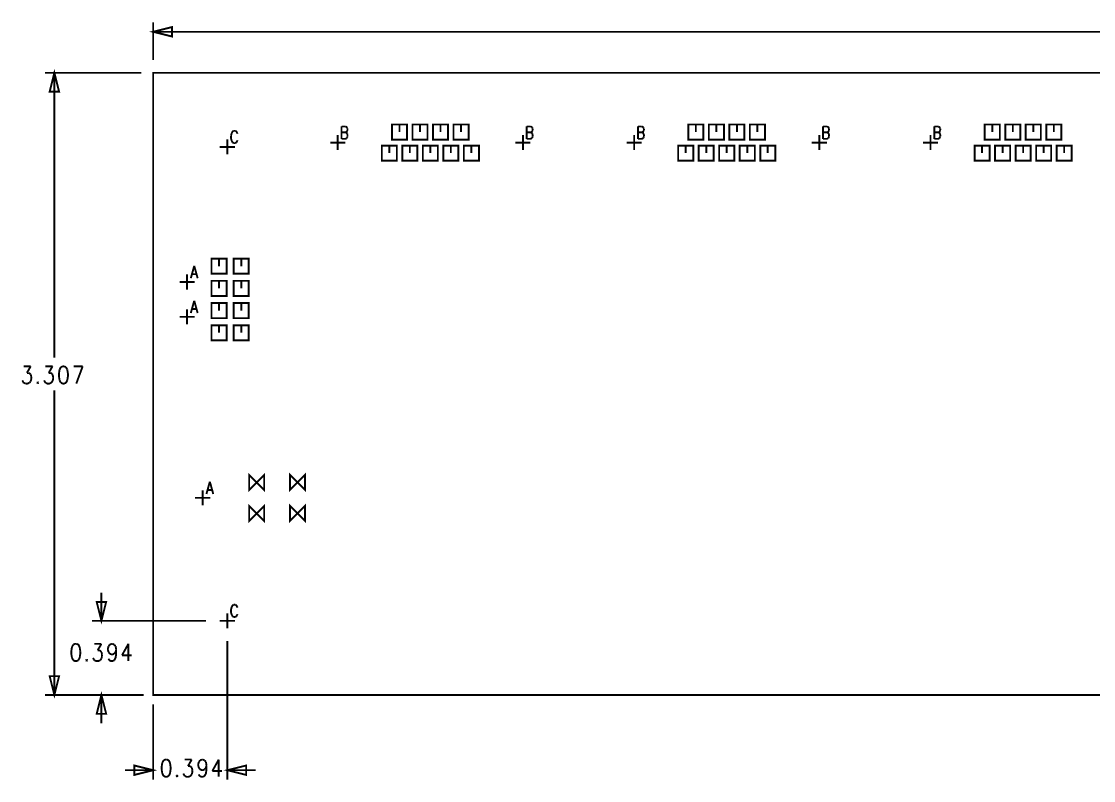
# Model space of a CAD drawing. Extents: x 7.3 to 19.8, y 4.7 to 11.6.
# Drawn here: x 7.3 to 13, y 7.54 to 11.58 of the extents above; entities that cross this region are included whole.
import ezdxf

# ---------------------------------------------------------------- set-up
doc = ezdxf.new("R2010")
doc.units = 0
doc.layers.add('DD_PHO', color=6, linetype='CONTINUOUS')

msp = doc.modelspace()

# ---------------------------------------------------------------- linework, layer by layer
at = {"layer": 'DD_PHO'}
for points, const_width in [([(8, 11.375), (8, 11.575)], 0.01), ([(8, 11.525), (8.1, 11.55), (8.1, 11.5), (8, 11.525)], 0.01), ([(8, 11.525), (13.66243, 11.525)], 0.01), ([(7.937, 11.307), (7.425, 11.307)], 0.01), ([(7.475, 11.307), (7.5, 11.207), (7.45, 11.207), (7.475, 11.307)], 0.01), ([(7.475, 11.307), (7.475, 9.7925)], 0.01), ([(7.987, 11.307), (7.98702, 11.307)], 0.001), ([(8, 8), (19.811, 8), (19.811, 11.307), (8, 11.307), (8, 8)], 0.01), ([(8, 11.325), (8.00002, 11.325)], 0.001), ([(8.42763, 10.99862), (8.42309, 10.9955), (8.41854, 10.98925)], 0.01), ([(8.43672, 10.99862), (8.42763, 10.99862)], 0.01), ([(8.44581, 10.98925), (8.44127, 10.9955), (8.43672, 10.99862)], 0.01), ([(9.001, 11.02162), (9.001, 10.956)], 0.01), ([(9.001, 11.02162), (9.02145, 11.02162)], 0.01), ([(9.02145, 11.02162), (9.02827, 11.0185), (9.03054, 11.01537)], 0.01), ([(9.03054, 10.99662), (9.02827, 10.9935), (9.02145, 10.99037)], 0.01), ([(9.03054, 11.01537), (9.03281, 11.00912)], 0.01), ([(9.03281, 11.00287), (9.03054, 10.99662)], 0.01), ([(9.03281, 11.00912), (9.03281, 11.00287)], 0.01), ([(9.269, 10.952), (9.349, 10.952), (9.349, 11.032), (9.269, 11.032), (9.269, 10.952)], 0.01), ([(9.309, 10.992), (9.309, 11.032)], 0.01), ([(9.378, 10.952), (9.458, 10.952), (9.458, 11.032), (9.378, 11.032), (9.378, 10.952)], 0.01), ([(9.418, 10.992), (9.418, 11.032)], 0.01), ([(9.487, 10.952), (9.567, 10.952), (9.567, 11.032), (9.487, 11.032), (9.487, 10.952)], 0.01), ([(9.527, 10.992), (9.527, 11.032)], 0.01), ([(9.596, 10.952), (9.676, 10.952), (9.676, 11.032), (9.596, 11.032), (9.596, 10.952)], 0.01), ([(9.636, 10.992), (9.636, 11.032)], 0.01), ([(9.985, 11.02162), (9.985, 10.956)], 0.01), ([(9.985, 11.02162), (10.00545, 11.02162)], 0.01), ([(10.00545, 11.02162), (10.01227, 11.0185), (10.01454, 11.01537)], 0.01), ([(10.01454, 10.99662), (10.01227, 10.9935), (10.00545, 10.99037)], 0.01), ([(10.01454, 11.01537), (10.01681, 11.00912)], 0.01), ([(10.01681, 11.00287), (10.01454, 10.99662)], 0.01), ([(10.01681, 11.00912), (10.01681, 11.00287)], 0.01), ([(10.576, 11.02162), (10.576, 10.956)], 0.01), ([(10.576, 11.02162), (10.59645, 11.02162)], 0.01), ([(10.59645, 11.02162), (10.60327, 11.0185), (10.60554, 11.01537)], 0.01), ([(10.60554, 10.99662), (10.60327, 10.9935), (10.59645, 10.99037)], 0.01), ([(10.60554, 11.01537), (10.60781, 11.00912)], 0.01), ([(10.60781, 11.00287), (10.60554, 10.99662)], 0.01), ([(10.60781, 11.00912), (10.60781, 11.00287)], 0.01), ([(10.844, 10.952), (10.924, 10.952), (10.924, 11.032), (10.844, 11.032), (10.844, 10.952)], 0.01), ([(10.884, 10.992), (10.884, 11.032)], 0.01), ([(10.953, 10.952), (11.033, 10.952), (11.033, 11.032), (10.953, 11.032), (10.953, 10.952)], 0.01), ([(10.993, 10.992), (10.993, 11.032)], 0.01), ([(11.062, 10.952), (11.142, 10.952), (11.142, 11.032), (11.062, 11.032), (11.062, 10.952)], 0.01), ([(11.102, 10.992), (11.102, 11.032)], 0.01), ([(11.171, 10.952), (11.251, 10.952), (11.251, 11.032), (11.171, 11.032), (11.171, 10.952)], 0.01), ([(11.211, 10.992), (11.211, 11.032)], 0.01), ([(11.56, 11.02162), (11.56, 10.956)], 0.01), ([(11.56, 11.02162), (11.58045, 11.02162)], 0.01), ([(11.58045, 11.02162), (11.58727, 11.0185), (11.58954, 11.01537)], 0.01), ([(11.58954, 10.99662), (11.58727, 10.9935), (11.58045, 10.99037)], 0.01), ([(11.58954, 11.01537), (11.59181, 11.00912)], 0.01), ([(11.59181, 11.00287), (11.58954, 10.99662)], 0.01), ([(11.59181, 11.00912), (11.59181, 11.00287)], 0.01), ([(12.151, 11.02162), (12.151, 10.956)], 0.01), ([(12.151, 11.02162), (12.17145, 11.02162)], 0.01), ([(12.17145, 11.02162), (12.17827, 11.0185), (12.18054, 11.01537)], 0.01), ([(12.18054, 10.99662), (12.17827, 10.9935), (12.17145, 10.99037)], 0.01), ([(12.18054, 11.01537), (12.18281, 11.00912)], 0.01), ([(12.18281, 11.00287), (12.18054, 10.99662)], 0.01), ([(12.18281, 11.00912), (12.18281, 11.00287)], 0.01), ([(12.419, 10.952), (12.499, 10.952), (12.499, 11.032), (12.419, 11.032), (12.419, 10.952)], 0.01), ([(12.459, 10.992), (12.459, 11.032)], 0.01), ([(12.528, 10.952), (12.608, 10.952), (12.608, 11.032), (12.528, 11.032), (12.528, 10.952)], 0.01), ([(12.568, 10.992), (12.568, 11.032)], 0.01), ([(12.637, 10.952), (12.717, 10.952), (12.717, 11.032), (12.637, 11.032), (12.637, 10.952)], 0.01), ([(12.677, 10.992), (12.677, 11.032)], 0.01), ([(12.746, 10.952), (12.826, 10.952), (12.826, 11.032), (12.746, 11.032), (12.746, 10.952)], 0.01), ([(12.786, 10.992), (12.786, 11.032)], 0.01), ([(8.394, 10.873), (8.394, 10.953)], 0.01), ([(8.41854, 10.98925), (8.41627, 10.983), (8.414, 10.97362)], 0.01), ([(8.414, 10.97362), (8.414, 10.958), (8.41627, 10.94862)], 0.01), ([(8.41627, 10.94862), (8.41854, 10.94237)], 0.01), ([(8.41854, 10.94237), (8.42309, 10.93612)], 0.01), ([(8.42309, 10.93612), (8.42763, 10.933)], 0.01), ([(8.43672, 10.933), (8.44127, 10.93612)], 0.01), ([(8.44127, 10.93612), (8.44581, 10.94237)], 0.01), ([(8.44809, 10.983), (8.44581, 10.98925)], 0.01), ([(8.44581, 10.94237), (8.44809, 10.94862)], 0.01), ([(8.941, 10.936), (9.021, 10.936)], 0.01), ([(8.981, 10.896), (8.981, 10.976)], 0.01), ([(9.001, 10.99037), (9.02145, 10.99037)], 0.01), ([(9.02827, 10.95912), (9.02145, 10.956), (9.001, 10.956)], 0.01), ([(9.02145, 10.99037), (9.02827, 10.98725), (9.03054, 10.98412)], 0.01), ([(9.03054, 10.96225), (9.02827, 10.95912)], 0.01), ([(9.03054, 10.98412), (9.03281, 10.97787)], 0.01), ([(9.03281, 10.9685), (9.03054, 10.96225)], 0.01), ([(9.03281, 10.97787), (9.03281, 10.9685)], 0.01), ([(9.925, 10.936), (10.005, 10.936)], 0.01), ([(9.965, 10.896), (9.965, 10.976)], 0.01), ([(9.985, 10.99037), (10.00545, 10.99037)], 0.01), ([(10.01227, 10.95912), (10.00545, 10.956), (9.985, 10.956)], 0.01), ([(10.00545, 10.99037), (10.01227, 10.98725), (10.01454, 10.98412)], 0.01), ([(10.01454, 10.96225), (10.01227, 10.95912)], 0.01), ([(10.01454, 10.98412), (10.01681, 10.97787)], 0.01), ([(10.01681, 10.9685), (10.01454, 10.96225)], 0.01), ([(10.01681, 10.97787), (10.01681, 10.9685)], 0.01), ([(10.516, 10.936), (10.596, 10.936)], 0.01), ([(10.556, 10.896), (10.556, 10.976)], 0.01), ([(10.576, 10.99037), (10.59645, 10.99037)], 0.01), ([(10.60327, 10.95912), (10.59645, 10.956), (10.576, 10.956)], 0.01), ([(10.59645, 10.99037), (10.60327, 10.98725), (10.60554, 10.98412)], 0.01), ([(10.60554, 10.96225), (10.60327, 10.95912)], 0.01), ([(10.60554, 10.98412), (10.60781, 10.97787)], 0.01), ([(10.60781, 10.9685), (10.60554, 10.96225)], 0.01), ([(10.60781, 10.97787), (10.60781, 10.9685)], 0.01), ([(11.5, 10.936), (11.58, 10.936)], 0.01), ([(11.54, 10.896), (11.54, 10.976)], 0.01), ([(11.56, 10.99037), (11.58045, 10.99037)], 0.01), ([(11.58727, 10.95912), (11.58045, 10.956), (11.56, 10.956)], 0.01), ([(11.58045, 10.99037), (11.58727, 10.98725), (11.58954, 10.98412)], 0.01), ([(11.58954, 10.96225), (11.58727, 10.95912)], 0.01), ([(11.58954, 10.98412), (11.59181, 10.97787)], 0.01), ([(11.59181, 10.9685), (11.58954, 10.96225)], 0.01), ([(11.59181, 10.97787), (11.59181, 10.9685)], 0.01), ([(12.091, 10.936), (12.171, 10.936)], 0.01), ([(12.131, 10.896), (12.131, 10.976)], 0.01), ([(12.151, 10.99037), (12.17145, 10.99037)], 0.01), ([(12.17827, 10.95912), (12.17145, 10.956), (12.151, 10.956)], 0.01), ([(12.17145, 10.99037), (12.17827, 10.98725), (12.18054, 10.98412)], 0.01), ([(12.18054, 10.96225), (12.17827, 10.95912)], 0.01), ([(12.18054, 10.98412), (12.18281, 10.97787)], 0.01), ([(12.18281, 10.9685), (12.18054, 10.96225)], 0.01), ([(12.18281, 10.97787), (12.18281, 10.9685)], 0.01), ([(8.354, 10.913), (8.434, 10.913)], 0.01), ([(8.42763, 10.933), (8.43672, 10.933)], 0.01), ([(9.215, 10.84), (9.295, 10.84), (9.295, 10.92), (9.215, 10.92), (9.215, 10.84)], 0.01), ([(9.255, 10.88), (9.255, 10.92)], 0.01), ([(9.324, 10.84), (9.404, 10.84), (9.404, 10.92), (9.324, 10.92), (9.324, 10.84)], 0.01), ([(9.364, 10.88), (9.364, 10.92)], 0.01), ([(9.433, 10.84), (9.513, 10.84), (9.513, 10.92), (9.433, 10.92), (9.433, 10.84)], 0.01), ([(9.473, 10.88), (9.473, 10.92)], 0.01), ([(9.542, 10.84), (9.622, 10.84), (9.622, 10.92), (9.542, 10.92), (9.542, 10.84)], 0.01), ([(9.582, 10.88), (9.582, 10.92)], 0.01), ([(9.651, 10.84), (9.731, 10.84), (9.731, 10.92), (9.651, 10.92), (9.651, 10.84)], 0.01), ([(9.691, 10.88), (9.691, 10.92)], 0.01), ([(10.79, 10.84), (10.87, 10.84), (10.87, 10.92), (10.79, 10.92), (10.79, 10.84)], 0.01), ([(10.83, 10.88), (10.83, 10.92)], 0.01), ([(10.899, 10.84), (10.979, 10.84), (10.979, 10.92), (10.899, 10.92), (10.899, 10.84)], 0.01), ([(10.939, 10.88), (10.939, 10.92)], 0.01), ([(11.008, 10.84), (11.088, 10.84), (11.088, 10.92), (11.008, 10.92), (11.008, 10.84)], 0.01), ([(11.048, 10.88), (11.048, 10.92)], 0.01), ([(11.117, 10.84), (11.197, 10.84), (11.197, 10.92), (11.117, 10.92), (11.117, 10.84)], 0.01), ([(11.157, 10.88), (11.157, 10.92)], 0.01), ([(11.226, 10.84), (11.306, 10.84), (11.306, 10.92), (11.226, 10.92), (11.226, 10.84)], 0.01), ([(11.266, 10.88), (11.266, 10.92)], 0.01), ([(12.365, 10.84), (12.445, 10.84), (12.445, 10.92), (12.365, 10.92), (12.365, 10.84)], 0.01), ([(12.405, 10.88), (12.405, 10.92)], 0.01), ([(12.474, 10.84), (12.554, 10.84), (12.554, 10.92), (12.474, 10.92), (12.474, 10.84)], 0.01), ([(12.514, 10.88), (12.514, 10.92)], 0.01), ([(12.583, 10.84), (12.663, 10.84), (12.663, 10.92), (12.583, 10.92), (12.583, 10.84)], 0.01), ([(12.623, 10.88), (12.623, 10.92)], 0.01), ([(12.692, 10.84), (12.772, 10.84), (12.772, 10.92), (12.692, 10.92), (12.692, 10.84)], 0.01), ([(12.732, 10.88), (12.732, 10.92)], 0.01), ([(12.801, 10.84), (12.881, 10.84), (12.881, 10.92), (12.801, 10.92), (12.801, 10.84)], 0.01), ([(12.841, 10.88), (12.841, 10.92)], 0.01), ([(8.31, 10.239), (8.39, 10.239), (8.39, 10.319), (8.31, 10.319), (8.31, 10.239)], 0.01), ([(8.35, 10.279), (8.35, 10.319)], 0.01), ([(8.428, 10.239), (8.508, 10.239), (8.508, 10.319), (8.428, 10.319), (8.428, 10.239)], 0.01), ([(8.468, 10.279), (8.468, 10.319)], 0.01), ([(8.21818, 10.28062), (8.2, 10.215)], 0.01), ([(8.21818, 10.28062), (8.23636, 10.215)], 0.01), ([(8.14, 10.195), (8.22, 10.195)], 0.01), ([(8.18, 10.155), (8.18, 10.235)], 0.01), ([(8.20681, 10.23687), (8.22954, 10.23687)], 0.01), ([(8.31, 10.121), (8.39, 10.121), (8.39, 10.201), (8.31, 10.201), (8.31, 10.121)], 0.01), ([(8.35, 10.161), (8.35, 10.201)], 0.01), ([(8.428, 10.121), (8.508, 10.121), (8.508, 10.201), (8.428, 10.201), (8.428, 10.121)], 0.01), ([(8.468, 10.161), (8.468, 10.201)], 0.01), ([(8.21818, 10.09562), (8.2, 10.03)], 0.01), ([(8.21818, 10.09562), (8.23636, 10.03)], 0.01), ([(8.31, 10.003), (8.39, 10.003), (8.39, 10.083), (8.31, 10.083), (8.31, 10.003)], 0.01), ([(8.35, 10.043), (8.35, 10.083)], 0.01), ([(8.428, 10.003), (8.508, 10.003), (8.508, 10.083), (8.428, 10.083), (8.428, 10.003)], 0.01), ([(8.468, 10.043), (8.468, 10.083)], 0.01), ([(8.18, 9.97), (8.18, 10.05)], 0.01), ([(8.20681, 10.05187), (8.22954, 10.05187)], 0.01), ([(8.14, 10.01), (8.22, 10.01)], 0.01), ([(8.31, 9.885), (8.39, 9.885), (8.39, 9.965), (8.31, 9.965), (8.31, 9.885)], 0.01), ([(8.35, 9.925), (8.35, 9.965)], 0.01), ([(8.428, 9.885), (8.508, 9.885), (8.508, 9.965), (8.428, 9.965), (8.428, 9.885)], 0.01), ([(8.468, 9.925), (8.468, 9.965)], 0.01), ([(7.31181, 9.74687), (7.34931, 9.74687)], 0.01), ([(7.34931, 9.74687), (7.32886, 9.71187)], 0.01), ([(7.42772, 9.74687), (7.46522, 9.74687)], 0.01), ([(7.46522, 9.74687), (7.44477, 9.71187)], 0.01), ([(7.50954, 9.7425), (7.50272, 9.72937)], 0.01), ([(7.51977, 9.74687), (7.50954, 9.7425)], 0.01), ([(7.52659, 9.74687), (7.51977, 9.74687)], 0.01), ([(7.53681, 9.7425), (7.52659, 9.74687)], 0.01), ([(7.54363, 9.72937), (7.53681, 9.7425)], 0.01), ([(7.57772, 9.74687), (7.62545, 9.74687)], 0.01), ([(7.62545, 9.74687), (7.59136, 9.655)], 0.01), ([(7.32886, 9.71187), (7.33909, 9.71187)], 0.01), ([(7.33909, 9.71187), (7.3459, 9.7075)], 0.01), ([(7.3459, 9.7075), (7.34931, 9.70312)], 0.01), ([(7.34931, 9.70312), (7.35272, 9.69)], 0.01), ([(7.35272, 9.68125), (7.34931, 9.66812)], 0.01), ([(7.35272, 9.69), (7.35272, 9.68125)], 0.01), ([(7.44477, 9.71187), (7.455, 9.71187)], 0.01), ([(7.455, 9.71187), (7.46181, 9.7075)], 0.01), ([(7.46181, 9.7075), (7.46522, 9.70312)], 0.01), ([(7.46522, 9.70312), (7.46863, 9.69)], 0.01), ([(7.46863, 9.68125), (7.46522, 9.66812)], 0.01), ([(7.46863, 9.69), (7.46863, 9.68125)], 0.01), ([(7.50272, 9.72937), (7.49931, 9.7075)], 0.01), ([(7.49931, 9.7075), (7.49931, 9.69437)], 0.01), ([(7.49931, 9.69437), (7.50272, 9.6725)], 0.01), ([(7.54704, 9.7075), (7.54363, 9.72937)], 0.01), ([(7.54363, 9.6725), (7.54704, 9.69437)], 0.01), ([(7.54704, 9.69437), (7.54704, 9.7075)], 0.01), ([(7.3084, 9.66375), (7.305, 9.6725)], 0.01), ([(7.31181, 9.65937), (7.3084, 9.66375)], 0.01), ([(7.32204, 9.655), (7.31181, 9.65937)], 0.01), ([(7.3425, 9.65937), (7.33227, 9.655), (7.32204, 9.655)], 0.01), ([(7.34931, 9.66812), (7.3425, 9.65937)], 0.01), ([(7.38681, 9.66375), (7.3834, 9.65937)], 0.01), ([(7.3834, 9.65937), (7.38681, 9.655)], 0.01), ([(7.39022, 9.65937), (7.38681, 9.66375)], 0.01), ([(7.38681, 9.655), (7.39022, 9.65937)], 0.01), ([(7.42431, 9.66375), (7.4209, 9.6725)], 0.01), ([(7.42772, 9.65937), (7.42431, 9.66375)], 0.01), ([(7.4584, 9.65937), (7.44818, 9.655), (7.43795, 9.655), (7.42772, 9.65937)], 0.01), ([(7.46522, 9.66812), (7.4584, 9.65937)], 0.01), ([(7.50272, 9.6725), (7.50954, 9.65937)], 0.01), ([(7.50954, 9.65937), (7.51977, 9.655), (7.52659, 9.655), (7.53681, 9.65937)], 0.01), ([(7.53681, 9.65937), (7.54363, 9.6725)], 0.01), ([(7.475, 8), (7.475, 9.62)], 0.01), ([(8.51, 9.09), (8.59, 9.17), (8.59, 9.09), (8.51, 9.17), (8.51, 9.09)], 0.01), ([(8.727, 9.09), (8.807, 9.17), (8.807, 9.09), (8.727, 9.17), (8.727, 9.09)], 0.01), ([(8.30118, 9.13362), (8.283, 9.068)], 0.01), ([(8.30118, 9.13362), (8.31936, 9.068)], 0.01), ([(8.263, 9.008), (8.263, 9.088)], 0.01), ([(8.28981, 9.08987), (8.31254, 9.08987)], 0.01), ([(8.223, 9.048), (8.303, 9.048)], 0.01), ([(8.51, 8.925), (8.59, 9.005), (8.59, 8.925), (8.51, 9.005), (8.51, 8.925)], 0.01), ([(8.727, 8.925), (8.807, 9.005), (8.807, 8.925), (8.727, 9.005), (8.727, 8.925)], 0.01), ([(7.725, 8.394), (7.725, 8.544)], 0.01), ([(7.725, 8.394), (7.7, 8.494), (7.75, 8.494), (7.725, 8.394)], 0.01), ([(8.394, 8.354), (8.394, 8.434)], 0.01), ([(8.41854, 8.47025), (8.41627, 8.464), (8.414, 8.45462)], 0.01), ([(8.414, 8.45462), (8.414, 8.439), (8.41627, 8.42962)], 0.01), ([(8.41627, 8.42962), (8.41854, 8.42337)], 0.01), ([(8.42763, 8.47962), (8.42309, 8.4765), (8.41854, 8.47025)], 0.01), ([(8.43672, 8.47962), (8.42763, 8.47962)], 0.01), ([(8.44581, 8.47025), (8.44127, 8.4765), (8.43672, 8.47962)], 0.01), ([(8.44809, 8.464), (8.44581, 8.47025)], 0.01), ([(8.44581, 8.42337), (8.44809, 8.42962)], 0.01), ([(8.28, 8.394), (7.675, 8.394)], 0.01), ([(8.33, 8.394), (8.33002, 8.394)], 0.001), ([(8.354, 8.394), (8.434, 8.394)], 0.01), ([(8.41854, 8.42337), (8.42309, 8.41712)], 0.01), ([(8.42309, 8.41712), (8.42763, 8.414)], 0.01), ([(8.42763, 8.414), (8.43672, 8.414)], 0.01), ([(8.43672, 8.414), (8.44127, 8.41712)], 0.01), ([(8.44127, 8.41712), (8.44581, 8.42337)], 0.01), ([(8.394, 8.336), (8.39402, 8.336)], 0.001), ([(7.57522, 8.2675), (7.5684, 8.25437)], 0.01), ([(7.58545, 8.27187), (7.57522, 8.2675)], 0.01), ([(7.59227, 8.27187), (7.58545, 8.27187)], 0.01), ([(7.60931, 8.25437), (7.6025, 8.2675), (7.59227, 8.27187)], 0.01), ([(7.68772, 8.27187), (7.72522, 8.27187)], 0.01), ([(7.72522, 8.27187), (7.70477, 8.23687)], 0.01), ([(7.75931, 8.24562), (7.76272, 8.25875)], 0.01), ([(7.76272, 8.25875), (7.76954, 8.2675)], 0.01), ([(7.76954, 8.2675), (7.77977, 8.27187)], 0.01), ([(7.77977, 8.27187), (7.78318, 8.27187)], 0.01), ([(7.78318, 8.27187), (7.7934, 8.2675)], 0.01), ([(7.7934, 8.2675), (7.80022, 8.25875)], 0.01), ([(7.80022, 8.25875), (7.80363, 8.24125)], 0.01), ([(7.8684, 8.27187), (7.83431, 8.21062)], 0.01), ([(7.8684, 8.27187), (7.8684, 8.18)], 0.01), ([(8.394, 8.286), (8.394, 7.55)], 0.01), ([(7.5684, 8.25437), (7.565, 8.2325), (7.565, 8.21937)], 0.01), ([(7.565, 8.21937), (7.5684, 8.1975)], 0.01), ([(7.61272, 8.2325), (7.60931, 8.25437)], 0.01), ([(7.60931, 8.1975), (7.61272, 8.21937)], 0.01), ([(7.61272, 8.21937), (7.61272, 8.2325)], 0.01), ([(7.70477, 8.23687), (7.715, 8.23687)], 0.01), ([(7.715, 8.23687), (7.72181, 8.2325)], 0.01), ([(7.72181, 8.2325), (7.72522, 8.22812)], 0.01), ([(7.72522, 8.22812), (7.72863, 8.215)], 0.01), ([(7.72863, 8.20625), (7.72522, 8.19312)], 0.01), ([(7.72863, 8.215), (7.72863, 8.20625)], 0.01), ([(7.75931, 8.24125), (7.75931, 8.24562)], 0.01), ([(7.76272, 8.22812), (7.75931, 8.24125)], 0.01), ([(7.76954, 8.21937), (7.76272, 8.22812)], 0.01), ([(7.7934, 8.21937), (7.78318, 8.215), (7.77977, 8.215), (7.76954, 8.21937)], 0.01), ([(7.80022, 8.22812), (7.7934, 8.21937)], 0.01), ([(7.80363, 8.24125), (7.80022, 8.22812)], 0.01), ([(7.80363, 8.21937), (7.80022, 8.1975)], 0.01), ([(7.80363, 8.24125), (7.80363, 8.21937)], 0.01), ([(7.83431, 8.21062), (7.88545, 8.21062)], 0.01), ([(7.5684, 8.1975), (7.57522, 8.18437)], 0.01), ([(7.57522, 8.18437), (7.58545, 8.18), (7.59227, 8.18), (7.6025, 8.18437)], 0.01), ([(7.6025, 8.18437), (7.60931, 8.1975)], 0.01), ([(7.64681, 8.18875), (7.6434, 8.18437)], 0.01), ([(7.6434, 8.18437), (7.64681, 8.18)], 0.01), ([(7.65022, 8.18437), (7.64681, 8.18875)], 0.01), ([(7.64681, 8.18), (7.65022, 8.18437)], 0.01), ([(7.68431, 8.18875), (7.6809, 8.1975)], 0.01), ([(7.68772, 8.18437), (7.68431, 8.18875)], 0.01), ([(7.7184, 8.18437), (7.70818, 8.18), (7.69795, 8.18), (7.68772, 8.18437)], 0.01), ([(7.72522, 8.19312), (7.7184, 8.18437)], 0.01), ([(7.76613, 8.18437), (7.76272, 8.19312)], 0.01), ([(7.7934, 8.18437), (7.78318, 8.18), (7.77636, 8.18), (7.76613, 8.18437)], 0.01), ([(7.80022, 8.1975), (7.7934, 8.18437)], 0.01), ([(7.475, 8), (7.45, 8.1), (7.5, 8.1), (7.475, 8)], 0.01), ([(7.95, 8), (7.425, 8)], 0.01), ([(7.725, 8), (7.75, 7.9), (7.7, 7.9), (7.725, 8)], 0.01), ([(7.725, 8), (7.725, 7.85)], 0.01), ([(8, 8), (8.00002, 8)], 0.001), ([(8, 8), (8.00002, 8)], 0.001), ([(8, 8), (8.00002, 8)], 0.001), ([(8, 7.95), (8, 7.55)], 0.01), ([(8.0484, 7.63937), (8.045, 7.6175), (8.045, 7.60437)], 0.01), ([(8.05522, 7.6525), (8.0484, 7.63937)], 0.01), ([(8.06545, 7.65687), (8.05522, 7.6525)], 0.01), ([(8.07227, 7.65687), (8.06545, 7.65687)], 0.01), ([(8.08931, 7.63937), (8.0825, 7.6525), (8.07227, 7.65687)], 0.01), ([(8.09272, 7.6175), (8.08931, 7.63937)], 0.01), ([(8.16772, 7.65687), (8.20522, 7.65687)], 0.01), ([(8.20522, 7.65687), (8.18477, 7.62187)], 0.01), ([(8.23931, 7.63062), (8.24272, 7.64375)], 0.01), ([(8.23931, 7.62625), (8.23931, 7.63062)], 0.01), ([(8.24272, 7.64375), (8.24954, 7.6525)], 0.01), ([(8.24954, 7.6525), (8.25977, 7.65687)], 0.01), ([(8.25977, 7.65687), (8.26318, 7.65687)], 0.01), ([(8.26318, 7.65687), (8.2734, 7.6525)], 0.01), ([(8.2734, 7.6525), (8.28022, 7.64375)], 0.01), ([(8.28022, 7.64375), (8.28363, 7.62625)], 0.01), ([(8.3484, 7.65687), (8.31431, 7.59562)], 0.01), ([(8.3484, 7.65687), (8.3484, 7.565)], 0.01), ([(8, 7.6), (7.85, 7.6)], 0.01), ([(8, 7.6), (7.9, 7.575), (7.9, 7.625), (8, 7.6)], 0.01), ([(8.045, 7.60437), (8.0484, 7.5825)], 0.01), ([(8.0484, 7.5825), (8.05522, 7.56937)], 0.01), ([(8.0825, 7.56937), (8.08931, 7.5825)], 0.01), ([(8.08931, 7.5825), (8.09272, 7.60437)], 0.01), ([(8.09272, 7.60437), (8.09272, 7.6175)], 0.01), ([(8.12681, 7.57375), (8.1234, 7.56937)], 0.01), ([(8.13022, 7.56937), (8.12681, 7.57375)], 0.01), ([(8.16431, 7.57375), (8.1609, 7.5825)], 0.01), ([(8.16772, 7.56937), (8.16431, 7.57375)], 0.01), ([(8.18477, 7.62187), (8.195, 7.62187)], 0.01), ([(8.195, 7.62187), (8.20181, 7.6175)], 0.01), ([(8.20522, 7.57812), (8.1984, 7.56937)], 0.01), ([(8.20181, 7.6175), (8.20522, 7.61312)], 0.01), ([(8.20522, 7.61312), (8.20863, 7.6)], 0.01), ([(8.20863, 7.59125), (8.20522, 7.57812)], 0.01), ([(8.20863, 7.6), (8.20863, 7.59125)], 0.01), ([(8.24272, 7.61312), (8.23931, 7.62625)], 0.01), ([(8.24954, 7.60437), (8.24272, 7.61312)], 0.01), ([(8.24613, 7.56937), (8.24272, 7.57812)], 0.01), ([(8.2734, 7.60437), (8.26318, 7.6), (8.25977, 7.6), (8.24954, 7.60437)], 0.01), ([(8.28022, 7.61312), (8.2734, 7.60437)], 0.01), ([(8.28022, 7.5825), (8.2734, 7.56937)], 0.01), ([(8.28363, 7.62625), (8.28022, 7.61312)], 0.01), ([(8.28363, 7.60437), (8.28022, 7.5825)], 0.01), ([(8.28363, 7.62625), (8.28363, 7.60437)], 0.01), ([(8.31431, 7.59562), (8.36545, 7.59562)], 0.01), ([(8.394, 7.6), (8.494, 7.625), (8.494, 7.575), (8.394, 7.6)], 0.01), ([(8.394, 7.6), (8.544, 7.6)], 0.01), ([(8.05522, 7.56937), (8.06545, 7.565), (8.07227, 7.565), (8.0825, 7.56937)], 0.01), ([(8.1234, 7.56937), (8.12681, 7.565)], 0.01), ([(8.12681, 7.565), (8.13022, 7.56937)], 0.01), ([(8.1984, 7.56937), (8.18818, 7.565), (8.17795, 7.565), (8.16772, 7.56937)], 0.01), ([(8.2734, 7.56937), (8.26318, 7.565), (8.25636, 7.565), (8.24613, 7.56937)], 0.01)]:
    msp.add_lwpolyline(points, dxfattribs=dict(at, const_width=const_width))

doc.saveas('drawing.dxf')
